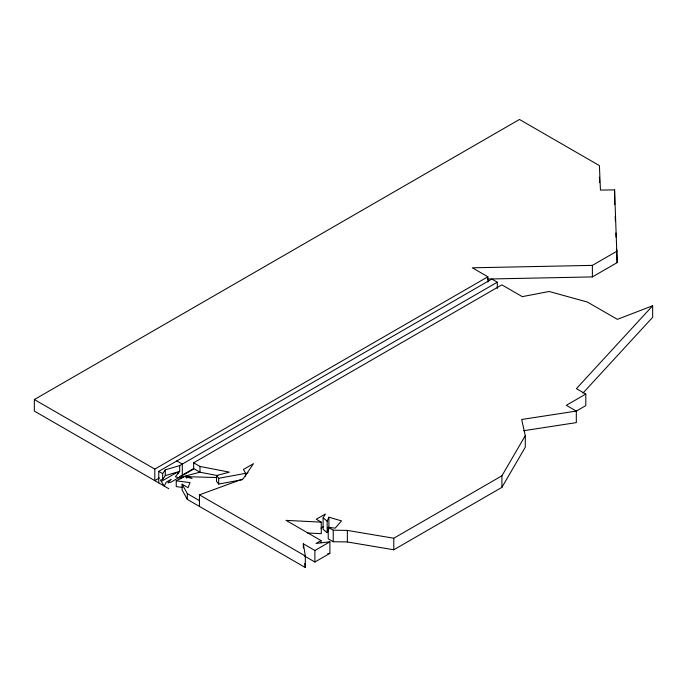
<?xml version="1.0" encoding="UTF-8"?>
<svg xmlns="http://www.w3.org/2000/svg" width="687" height="687" viewBox="0 0 687 687"><rect width="100%" height="100%" fill="white"/><g stroke="black" fill="none" stroke-linecap="round" stroke-linejoin="round"><path stroke-width="1.03" d="M307.398 532.983L321.267 533.679L321.267 522.137L316.269 519.252L325.432 513.962L323.113 517.809L323.113 529.351L327.167 532.691L327.167 521.158L328.901 517.199L341.516 520.875L335.153 528.166L328.24 527.298L328.24 538.84L333.238 541.725L347.364 541.957L393.78 549.772L501.914 487.349L525.289 447.203L525.289 435.661L521.682 419.482L576.316 411.084L576.316 422.625L523.786 430.697M327.167 532.691L328.901 528.741M328.24 527.298L333.238 530.184L347.364 530.416L393.78 538.23L501.914 475.808L525.289 435.661M181.411 476.143L170.994 482.154L167.911 482.875L171.243 479.268L166.245 482.154L164.219 486.07L160.44 480.11L162.664 479.397L162.664 473.626L165.301 469.839L179.685 465.597L497.302 282.22L497.302 288.514M162.664 479.397L165.301 475.61L165.301 469.839M179.685 465.597L179.685 471.368L175.383 476.778L178.697 477.714L181.42 476.941M582.937 393.093L652.65 317.317L652.65 305.775L576.402 388.653L585.796 394.072L585.796 405.613L575.594 411.504M168.77 488.689L34.35 411.084L34.35 399.551L519.475 119.461L599.408 165.61L600.447 190.084L614.573 189.887L617.175 262.606L592.383 276.913L487.323 279.034M34.35 399.551L154.798 469.084L487.882 276.784L487.882 282.031M158.749 482.909L158.749 471.368L491.832 279.059L497.302 282.22M159.436 477.946L154.798 480.625L154.798 469.084M161.462 481.338L176.842 472.458L178.663 473.515M182.931 477.637L179.925 476.477L193.657 468.551L193.657 462.789L501.853 284.847L522.292 296.647L549.111 291.486L587.368 302.031L617.355 319.343L652.65 305.775M183.24 475.086L193.468 469.187M180.054 478.805L182.553 477.362M487.882 276.784L472.321 267.801L592.383 265.38L617.175 251.064M245.293 474.176L248.016 472.596M320.846 528.14L323.603 526.56M321.044 542.67L321.044 540.575L316.046 543.46L329.889 541.82L329.889 553.361L314.895 562.018L304.247 555.86M303.353 548.003L303.353 543.812L314.895 550.476L329.889 541.82M585.796 394.072L566.32 405.313L576.316 411.084M182.605 487.427L176.241 486.594L176.241 480.823L186.709 475.344L185.593 476.89L192.111 478.461L187.113 475.576L199.986 472.209L217.805 475.67M199.453 506.405L199.453 494.863L243.104 478.865L253.469 463.682L243.473 469.453L245.62 473.343L245.62 476.22M165.301 475.61L179.685 471.368M242.511 479.681L218.681 484.06L216.499 481.329L216.499 475.559L229.338 472.141L199.986 466.447L193.657 462.789M216.499 475.559L218.681 478.289L245.62 473.343M327.759 553.61L329.889 553.361M179.925 476.477L216.637 477.542M321.267 522.137L286.058 520.377L321.044 540.575M176.241 480.823L190.024 482.626L188.058 487.65L182.132 484.223L182.132 489.994L187.311 499.397L305.337 567.539L305.337 555.998L303.353 543.812M193.657 468.551L199.986 472.209L199.986 466.447M176.842 460.917L182.313 464.077L182.313 475.619M158.749 471.368L162.664 473.626M199.453 494.863L305.337 555.998M182.132 484.223L187.311 493.627L199.453 500.634M323.113 517.809L327.167 521.158M304.676 563.477L305.337 567.539M614.71 204.589L614.573 189.887M615.2 216.19L615.423 221.463M615.913 233.065L616.093 237.29M616.591 248.892L617.175 262.606M599.408 177.152L599.631 182.467M592.383 265.38L592.383 276.913M501.914 475.808L501.914 487.349M393.78 538.23L393.78 549.772M347.364 530.416L347.364 541.957M333.238 530.184L333.238 541.725M328.901 517.199L328.901 527.693M314.895 550.476L314.895 562.018M218.681 478.289L218.681 484.06M187.311 493.627L187.311 499.397M186.709 476.306L186.709 478.229"/></g></svg>
